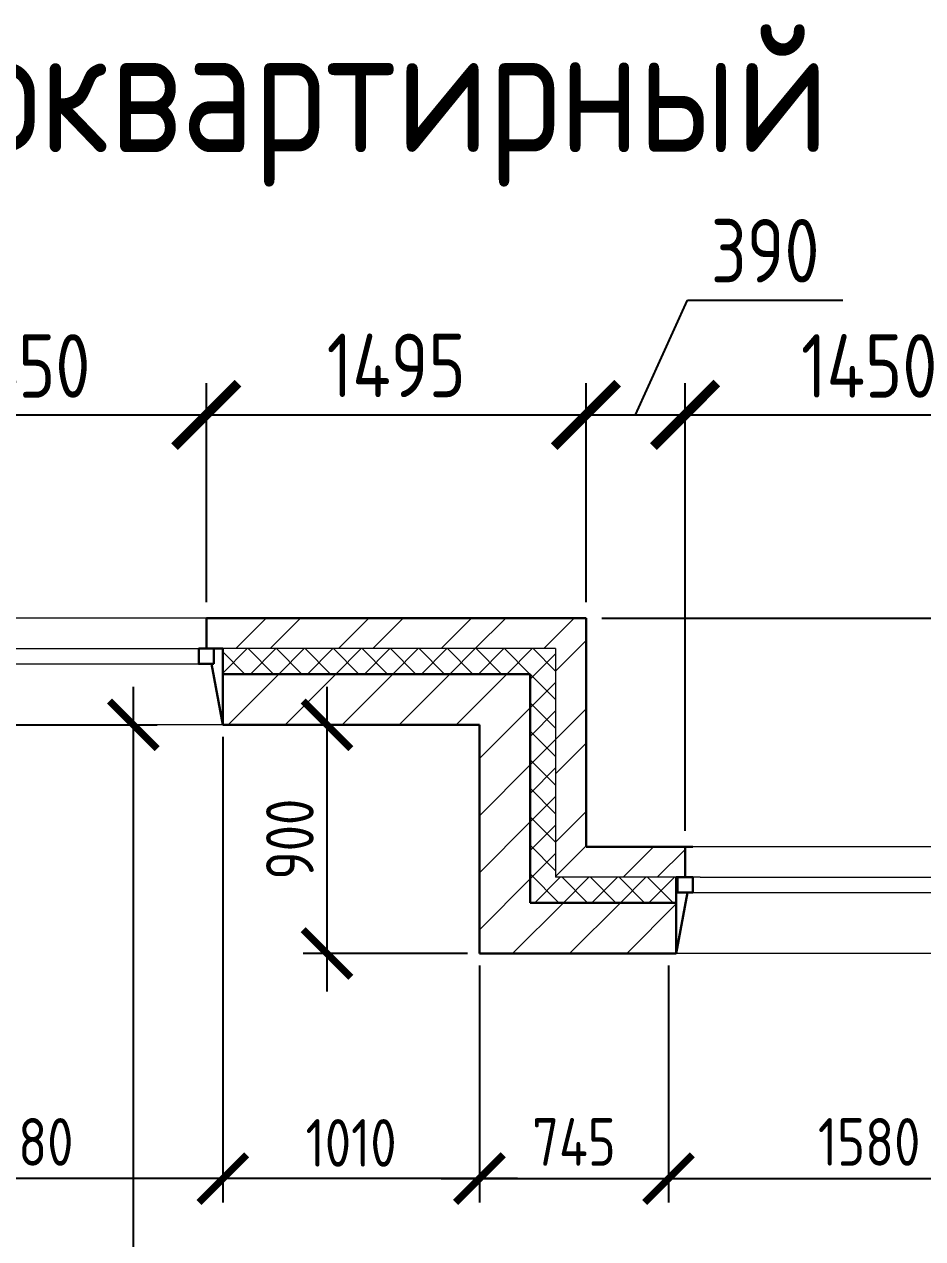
# Model space of a CAD drawing. Header units: millimetres. Extents: x -56498 to 234605, y -296269 to -29969.
# Drawn here: x 86790 to 90328, y -35508 to -30728 of the extents above; entities that cross this region are included whole.
import ezdxf
from ezdxf.enums import TextEntityAlignment as Align

# ---------------------------------------------------------------- set-up
doc = ezdxf.new("R2010")
doc.units = ezdxf.units.MM
doc.header["$LTSCALE"] = 100
doc.header["$PDMODE"] = 35
for name, color, linetype, lineweight in [('0.3', 7, 'Continuous', 30), ('Примітки 0.09', 200, 'Continuous', 9), ('Розміри 0.09', 5, 'Continuous', 9), ('Тонкі 0.18', 142, 'Continuous', 18), ('Штрихування 0.09', 253, 'Continuous', 9)]:
    doc.layers.add(name, color=color, linetype=linetype, lineweight=lineweight)
doc.styles.add('GOST 2.304', font='CS_Gost2304.shx')
doc.styles.add('SPDS', font='SPDS.shx', dxfattribs={"width": 0.9})
doc.dimstyles.new('SPDS', dxfattribs={"dimscale": 100, "dimtxt": 2.5, "dimasz": 2.5, "dimexe": 1.25, "dimexo": 0.625, "dimtad": 1, "dimrnd": 0.001, "dimtxsty": 'GOST 2.304', "dimblk": 'ARCHTICK', "dimcen": 2.5, "dimdle": 2, "dimadec": 0, "dimazin": 2, "dimtfac": 0.75, "dimtmove": 1, "dimatfit": 3, "dimfxl": 0, "dimtolj": 1, "dimarcsym": 0})

# ---------------------------------------------------------------- blocks, each defined once
blk = doc.blocks.new('_ArchTick')
at = {"color": 0, "linetype": 'ByBlock', "const_width": 0.15}
blk.add_lwpolyline([(-0.5, -0.5), (0.5, 0.5)], dxfattribs=at)
blk = doc.blocks.new('*D965')
at = {"layer": 'Defpoints', "color": 0, "transparency": 16777216}
for p in [(89002.3, -32265.4), (87507.3, -33065.4), (89002.3, -33065.4)]:
    blk.add_point(p, dxfattribs=at)
at = {"layer": 'Розміри 0.09', "color": 0, "lineweight": -2, "transparency": 16777216}
for p, q in [((87507.3, -33002.9), (87507.3, -32140.4)), ((89002.3, -33002.9), (89002.3, -32140.4)), ((87307.3, -32265.4), (89202.3, -32265.4))]:
    blk.add_line(p, q, dxfattribs=at)
at = {"layer": 'Розміри 0.09', "color": 0, "lineweight": -2, "transparency": 16777216, "xscale": 250, "yscale": 250, "zscale": 250, "rotation": 180}
blk.add_blockref('_ArchTick', (87507.3, -32265.4), dxfattribs=at)
at = {"layer": 'Розміри 0.09', "color": 0, "lineweight": -2, "transparency": 16777216, "xscale": 250, "yscale": 250, "zscale": 250}
blk.add_blockref('_ArchTick', (89002.3, -32265.4), dxfattribs=at)
at = {"layer": 'Розміри 0.09', "color": 0, "transparency": 16777216, "insert": (88254.8, -32070.7), "char_height": 250, "attachment_point": 5, "style": 'GOST 2.304'}
blk.add_mtext('\\A1;1495', dxfattribs=at)
blk = doc.blocks.new('*D920')
at = {"layer": 'Defpoints', "color": 0, "transparency": 16777216}
for p in [(87507.3, -32265.4), (86057.3, -33065.4), (87507.3, -33065.4)]:
    blk.add_point(p, dxfattribs=at)
at = {"layer": 'Розміри 0.09', "color": 0, "lineweight": -2, "transparency": 16777216}
for p, q in [((86057.3, -33002.9), (86057.3, -32140.4)), ((87507.3, -33002.9), (87507.3, -32140.4)), ((85857.3, -32265.4), (87707.3, -32265.4))]:
    blk.add_line(p, q, dxfattribs=at)
at = {"layer": 'Розміри 0.09', "color": 0, "lineweight": -2, "transparency": 16777216, "xscale": 250, "yscale": 250, "zscale": 250, "rotation": 180}
blk.add_blockref('_ArchTick', (86057.3, -32265.4), dxfattribs=at)
at = {"layer": 'Розміри 0.09', "color": 0, "lineweight": -2, "transparency": 16777216, "xscale": 250, "yscale": 250, "zscale": 250}
blk.add_blockref('_ArchTick', (87507.3, -32265.4), dxfattribs=at)
at = {"layer": 'Розміри 0.09', "color": 0, "transparency": 16777216, "insert": (86782.3, -32072.8), "char_height": 250, "attachment_point": 5, "style": 'GOST 2.304'}
blk.add_mtext('\\A1;1450', dxfattribs=at)
blk = doc.blocks.new('*D942')
at = {"layer": 'Defpoints', "color": 0, "transparency": 16777216}
for p in [(89002.3, -33065.4), (98341.3, -33065.4), (96502.3, -33965.4)]:
    blk.add_point(p, dxfattribs=at)
at = {"layer": 'Розміри 0.09', "color": 0, "lineweight": -2, "transparency": 16777216}
for p, q in [((98341.3, -34165.4), (98341.3, -32865.4)), ((89064.8, -33065.4), (98466.3, -33065.4)), ((96564.8, -33965.4), (98466.3, -33965.4))]:
    blk.add_line(p, q, dxfattribs=at)
at = {"layer": 'Розміри 0.09', "color": 0, "lineweight": -2, "transparency": 16777216, "xscale": 250, "yscale": 250, "zscale": 250}
for p, rotation in [((98341.3, -33065.4), 90), ((98341.3, -33965.4), 270)]:
    blk.add_blockref('_ArchTick', p, dxfattribs=dict(at, rotation=rotation))
at = {"layer": 'Розміри 0.09', "color": 0, "transparency": 16777216, "insert": (98146.6, -33515.4), "char_height": 250, "attachment_point": 5, "rotation": 90, "style": 'GOST 2.304'}
blk.add_mtext('\\A1;900', dxfattribs=at)
blk = doc.blocks.new('*D915')
at = {"layer": 'Defpoints', "color": 0, "transparency": 16777216}
for p in [(90842.3, -32265.4), (89392.3, -33965.4), (90842.3, -33965.4)]:
    blk.add_point(p, dxfattribs=at)
at = {"layer": 'Розміри 0.09', "color": 0, "lineweight": -2, "transparency": 16777216}
for p, q in [((89392.3, -33902.9), (89392.3, -32140.4)), ((90842.3, -33902.9), (90842.3, -32140.4)), ((89192.3, -32265.4), (91042.3, -32265.4))]:
    blk.add_line(p, q, dxfattribs=at)
at = {"layer": 'Розміри 0.09', "color": 0, "lineweight": -2, "transparency": 16777216, "xscale": 250, "yscale": 250, "zscale": 250, "rotation": 180}
blk.add_blockref('_ArchTick', (89392.3, -32265.4), dxfattribs=at)
at = {"layer": 'Розміри 0.09', "color": 0, "lineweight": -2, "transparency": 16777216, "xscale": 250, "yscale": 250, "zscale": 250}
blk.add_blockref('_ArchTick', (90842.3, -32265.4), dxfattribs=at)
at = {"layer": 'Розміри 0.09', "color": 0, "transparency": 16777216, "insert": (90117.3, -32072.8), "char_height": 250, "attachment_point": 5, "style": 'GOST 2.304'}
blk.add_mtext('\\A1;1450', dxfattribs=at)
blk = doc.blocks.new('*D916')
at = {"layer": 'Defpoints', "color": 0, "transparency": 16777216}
for p in [(89392.3, -32265.4), (89002.3, -33065.4), (89392.3, -33965.4)]:
    blk.add_point(p, dxfattribs=at)
at = {"layer": 'Розміри 0.09', "color": 0, "lineweight": -2, "transparency": 16777216}
for p, q in [((89197.3, -32265.4), (89401.5, -31814.1)), ((89401.5, -31814.1), (90014, -31814.1)), ((89002.3, -33002.9), (89002.3, -32140.4)), ((89392.3, -33902.9), (89392.3, -32140.4)), ((88802.3, -32265.4), (89592.3, -32265.4))]:
    blk.add_line(p, q, dxfattribs=at)
at = {"layer": 'Розміри 0.09', "color": 0, "lineweight": -2, "transparency": 16777216, "xscale": 250, "yscale": 250, "zscale": 250, "rotation": 180}
blk.add_blockref('_ArchTick', (89002.3, -32265.4), dxfattribs=at)
at = {"layer": 'Розміри 0.09', "color": 0, "lineweight": -2, "transparency": 16777216, "xscale": 250, "yscale": 250, "zscale": 250}
blk.add_blockref('_ArchTick', (89392.3, -32265.4), dxfattribs=at)
at = {"layer": 'Розміри 0.09', "color": 0, "transparency": 16777216, "insert": (89707.7, -31619.3), "char_height": 250, "attachment_point": 5, "style": 'GOST 2.304'}
blk.add_mtext('\\A1;390', dxfattribs=at)
blk = doc.blocks.new('*D1216')
at = {"layer": 'Defpoints', "color": 0, "transparency": 16777216}
for p in [(87572.3, -33485.4), (88582.3, -34385.4), (87572.3, -35271.6)]:
    blk.add_point(p, dxfattribs=at)
at = {"layer": 'Розміри 0.09', "color": 0, "lineweight": -2, "transparency": 16777216}
for p, q in [((87572.3, -33532.3), (87572.3, -35365.4)), ((88582.3, -34432.3), (88582.3, -35365.4)), ((88732.3, -35271.6), (87422.3, -35271.6))]:
    blk.add_line(p, q, dxfattribs=at)
at = {"layer": 'Розміри 0.09', "color": 0, "lineweight": -2, "transparency": 16777216, "xscale": 187.5, "yscale": 187.5, "zscale": 187.5, "rotation": 180}
blk.add_blockref('_ArchTick', (87572.3, -35271.6), dxfattribs=at)
at = {"layer": 'Розміри 0.09', "color": 0, "lineweight": -2, "transparency": 16777216, "xscale": 187.5, "yscale": 187.5, "zscale": 187.5}
blk.add_blockref('_ArchTick', (88582.3, -35271.6), dxfattribs=at)
at = {"layer": 'Розміри 0.09', "color": 0, "transparency": 16777216, "insert": (88077.3, -35131), "char_height": 187.5, "attachment_point": 5, "style": 'GOST 2.304'}
blk.add_mtext('\\A1;1010', dxfattribs=at)
blk = doc.blocks.new('*D1217')
at = {"layer": 'Defpoints', "color": 0, "transparency": 16777216}
for p in [(88582.3, -34385.4), (89327.3, -34385.4), (89327.3, -35271.6)]:
    blk.add_point(p, dxfattribs=at)
at = {"layer": 'Розміри 0.09', "color": 0, "lineweight": -2, "transparency": 16777216}
for p, q in [((88582.3, -34432.3), (88582.3, -35365.4)), ((89327.3, -34432.3), (89327.3, -35365.4)), ((88432.3, -35271.6), (89477.3, -35271.6))]:
    blk.add_line(p, q, dxfattribs=at)
at = {"layer": 'Розміри 0.09', "color": 0, "lineweight": -2, "transparency": 16777216, "xscale": 187.5, "yscale": 187.5, "zscale": 187.5, "rotation": 180}
blk.add_blockref('_ArchTick', (88582.3, -35271.6), dxfattribs=at)
at = {"layer": 'Розміри 0.09', "color": 0, "lineweight": -2, "transparency": 16777216, "xscale": 187.5, "yscale": 187.5, "zscale": 187.5}
blk.add_blockref('_ArchTick', (89327.3, -35271.6), dxfattribs=at)
at = {"layer": 'Розміри 0.09', "color": 0, "transparency": 16777216, "insert": (88954.8, -35127.1), "char_height": 187.5, "attachment_point": 5, "style": 'GOST 2.304'}
blk.add_mtext('\\A1;745', dxfattribs=at)
blk = doc.blocks.new('*D1218')
at = {"layer": 'Defpoints', "color": 0, "transparency": 16777216}
for p in [(89327.3, -34385.4), (90907.3, -34385.4), (90907.3, -35271.6)]:
    blk.add_point(p, dxfattribs=at)
at = {"layer": 'Розміри 0.09', "color": 0, "lineweight": -2, "transparency": 16777216}
for p, q in [((89327.3, -34432.3), (89327.3, -35365.4)), ((90907.3, -34432.3), (90907.3, -35365.4)), ((89177.3, -35271.6), (91057.3, -35271.6))]:
    blk.add_line(p, q, dxfattribs=at)
at = {"layer": 'Розміри 0.09', "color": 0, "lineweight": -2, "transparency": 16777216, "xscale": 187.5, "yscale": 187.5, "zscale": 187.5, "rotation": 180}
blk.add_blockref('_ArchTick', (89327.3, -35271.6), dxfattribs=at)
at = {"layer": 'Розміри 0.09', "color": 0, "lineweight": -2, "transparency": 16777216, "xscale": 187.5, "yscale": 187.5, "zscale": 187.5}
blk.add_blockref('_ArchTick', (90907.3, -35271.6), dxfattribs=at)
at = {"layer": 'Розміри 0.09', "color": 0, "transparency": 16777216, "insert": (90117.3, -35127.1), "char_height": 187.5, "attachment_point": 5, "style": 'GOST 2.304'}
blk.add_mtext('\\A1;1580', dxfattribs=at)
blk = doc.blocks.new('*D1221')
at = {"layer": 'Defpoints', "color": 0, "transparency": 16777216}
for p in [(85992.3, -33485.4), (87572.3, -33485.4), (85992.3, -35271.6)]:
    blk.add_point(p, dxfattribs=at)
at = {"layer": 'Розміри 0.09', "color": 0, "lineweight": -2, "transparency": 16777216}
for p, q in [((85992.3, -33532.3), (85992.3, -35365.4)), ((87572.3, -33532.3), (87572.3, -35365.4)), ((87722.3, -35271.6), (85842.3, -35271.6))]:
    blk.add_line(p, q, dxfattribs=at)
at = {"layer": 'Розміри 0.09', "color": 0, "lineweight": -2, "transparency": 16777216, "xscale": 187.5, "yscale": 187.5, "zscale": 187.5, "rotation": 180}
blk.add_blockref('_ArchTick', (85992.3, -35271.6), dxfattribs=at)
at = {"layer": 'Розміри 0.09', "color": 0, "lineweight": -2, "transparency": 16777216, "xscale": 187.5, "yscale": 187.5, "zscale": 187.5}
blk.add_blockref('_ArchTick', (87572.3, -35271.6), dxfattribs=at)
at = {"layer": 'Розміри 0.09', "color": 0, "transparency": 16777216, "insert": (86782.3, -35127.1), "char_height": 187.5, "attachment_point": 5, "style": 'GOST 2.304'}
blk.add_mtext('\\A1;1580', dxfattribs=at)
blk = doc.blocks.new('*D1223')
at = {"layer": 'Defpoints', "color": 0, "transparency": 16777216}
for p in [(88582.3, -33485.4), (87982.3, -34385.4), (88582.3, -34385.4)]:
    blk.add_point(p, dxfattribs=at)
at = {"layer": 'Розміри 0.09', "color": 0, "lineweight": -2, "transparency": 16777216}
for p, q in [((87982.3, -33335.4), (87982.3, -34535.4)), ((88535.4, -33485.4), (87888.5, -33485.4)), ((88535.4, -34385.4), (87888.5, -34385.4))]:
    blk.add_line(p, q, dxfattribs=at)
at = {"layer": 'Розміри 0.09', "color": 0, "lineweight": -2, "transparency": 16777216, "xscale": 187.5, "yscale": 187.5, "zscale": 187.5}
for p, rotation in [((87982.3, -33485.4), 90), ((87982.3, -34385.4), 270)]:
    blk.add_blockref('_ArchTick', p, dxfattribs=dict(at, rotation=rotation))
at = {"layer": 'Розміри 0.09', "color": 0, "transparency": 16777216, "insert": (87836.2, -33935.4), "char_height": 187.5, "attachment_point": 5, "rotation": 90, "style": 'GOST 2.304'}
blk.add_mtext('\\A1;900', dxfattribs=at)
blk = doc.blocks.new('*D1238')
at = {"layer": 'Defpoints', "color": 0, "transparency": 16777216}
for p in [(85992.3, -33485.4), (86019.7, -40285.4), (87219.7, -40285.4)]:
    blk.add_point(p, dxfattribs=at)
at = {"layer": 'Розміри 0.09', "color": 0, "lineweight": -2, "transparency": 16777216}
for p, q in [((87219.7, -33335.4), (87219.7, -40435.4)), ((86039.2, -33485.4), (87313.4, -33485.4)), ((86066.5, -40285.4), (87313.4, -40285.4))]:
    blk.add_line(p, q, dxfattribs=at)
at = {"layer": 'Розміри 0.09', "color": 0, "lineweight": -2, "transparency": 16777216, "xscale": 187.5, "yscale": 187.5, "zscale": 187.5}
for p, rotation in [((87219.7, -33485.4), 90), ((87219.7, -40285.4), 270)]:
    blk.add_blockref('_ArchTick', p, dxfattribs=dict(at, rotation=rotation))
at = {"layer": 'Розміри 0.09', "color": 0, "transparency": 16777216, "insert": (87073.6, -36885.4), "char_height": 187.5, "attachment_point": 5, "rotation": 90, "style": 'GOST 2.304'}
blk.add_mtext('\\A1;6800', dxfattribs=at)

msp = doc.modelspace()

# ---------------------------------------------------------------- hatches: boundary and pattern name
at = {"layer": 'Штрихування 0.09'}
h = msp.add_hatch(dxfattribs=at)
h.set_pattern_fill('ANSI32', color=256, scale=30, style=0)
h.set_pattern_definition([(45, (0, 59424.92), (-202.05576, 202.05576), []), (45, (134.7, 59424.92), (-202.05576, 202.05576), [])])
h.paths.add_polyline_path([(89002.29, -33065.435), (87507.29, -33065.435), (87507.29, -33185.435), (87537.29, -33185.435), (87572.29, -33185.435), (88882.29, -33185.435), (88882.29, -34085.435), (89392.29, -34085.435), (89392.29, -33965.435), (89002.29, -33965.435)])
h = msp.add_hatch(dxfattribs=at)
h.set_pattern_fill('ANSI37', color=256, scale=25, style=0)
h.set_pattern_definition([(45, (0, 59424.92), (-56.1266, 56.1266), []), (135, (0, 59424.92), (-56.1266, -56.1266), [])])
h.paths.add_polyline_path([(88882.29, -33185.435), (87572.29, -33185.435), (87572.29, -33285.435), (88782.29, -33285.435), (88782.29, -34185.435), (89357.247, -34185.435), (89357.247, -34085.435), (88882.29, -34085.435)])
h = msp.add_hatch(dxfattribs=at)
h.set_pattern_fill('ANSI31', color=256, scale=50, style=0)
h.set_pattern_definition([(45, (0, 59424.92), (-112.2532, 112.2532), [])])
h.paths.add_polyline_path([(88782.29, -33285.435), (87572.29, -33285.435), (87572.29, -33485.435), (88582.29, -33485.435), (88582.29, -34385.435), (89357.247, -34385.435), (89357.247, -34185.435), (88782.29, -34185.435)])

# ---------------------------------------------------------------- linework, layer by layer
at = {"layer": '0.3'}
for p, q in [((89002.29, -33065.435), (87507.29, -33065.435)), ((87507.29, -33065.435), (87507.29, -33185.435)), ((89002.29, -33065.435), (89002.29, -33965.435)), ((87572.29, -33185.435), (87507.29, -33185.435)), ((87572.29, -33485.435), (87572.29, -33185.435)), ((87527.29, -33245.435), (87572.29, -33485.435)), ((88782.29, -33285.435), (87572.29, -33285.435)), ((88782.29, -33285.435), (88782.29, -34185.435)), ((88582.29, -33485.435), (87572.29, -33485.435)), ((88582.29, -33485.435), (88582.29, -34385.435)), ((89422.29, -33965.435), (89002.29, -33965.435)), ((89392.29, -33965.435), (89392.29, -34085.435)), ((89357.247, -34385.435), (89357.247, -34085.435)), ((89357.247, -34085.435), (89392.29, -34085.435)), ((89402.247, -34145.435), (89357.247, -34385.435)), ((89357.29, -34185.435), (88782.29, -34185.435)), ((89357.29, -34385.435), (88582.29, -34385.435))]:
    msp.add_line(p, q, dxfattribs=at)
for points in [[(87537.29, -33245.435), (87537.29, -33185.435), (87477.29, -33185.435), (87477.29, -33245.435)], [(89362.29, -34145.435), (89362.29, -34085.435), (89422.29, -34085.435), (89422.29, -34145.435)]]:
    msp.add_lwpolyline(points, close=True, dxfattribs=at)
at = {"layer": 'Тонкі 0.18'}
for p, q in [((87507.29, -33065.435), (86057.29, -33065.435)), ((86087.29, -33185.435), (87477.29, -33185.435)), ((88882.29, -33185.435), (87572.29, -33185.435)), ((88882.29, -33185.435), (88882.29, -34085.435)), ((86087.29, -33245.435), (87477.29, -33245.435)), ((87572.29, -33485.435), (85992.29, -33485.435)), ((90842.29, -33965.435), (89392.29, -33965.435)), ((89452.29, -34085.435), (88882.29, -34085.435)), ((89452.259, -34085.435), (90812.259, -34085.435)), ((89422.303, -34145.435), (90812.259, -34145.435)), ((90907.259, -34385.435), (89357.259, -34385.435))]:
    msp.add_line(p, q, dxfattribs=at)

# ---------------------------------------------------------------- texts
at = {"layer": 'Примітки 0.09', "style": 'SPDS'}
msp.add_text('План на отм. 0.000. Поквартирный', height=500, dxfattribs=at).set_placement((85480.507, -31231.318), align=Align.CENTER)

# ---------------------------------------------------------------- dimensions: what is measured, and where the dimension line sits
at = {"layer": 'Розміри 0.09'}
dim = msp.add_linear_dim(base=(89392.29, -32265.435), p1=(89002.29, -33065.435), p2=(89392.29, -33965.435), angle=180, text='390', dimstyle='SPDS', override={"dimlfac": 1, "dimtxsty": 'GOST 2.304', "dimblk1": 'ArchTick', "dimblk2": 'ArchTick', "dimsah": 1, "dimtolj": 1}, dxfattribs=at)
dim.commit()
dim.dimension.update_dxf_attribs({"geometry": '*D916', "text_midpoint": (89463.977, -31814.062), "dimtype": 160})
for base, p1, p2, angle, override, picture, middle in [((87507.29, -32265.435), (86057.29, -33065.435), (87507.29, -33065.435), 180, {"dimlfac": 1, "dimtxsty": 'GOST 2.304', "dimblk1": 'ArchTick', "dimblk2": 'ArchTick', "dimsah": 1, "dimtolj": 1}, '*D920', (86782.29, -32072.757)), ((89002.29, -32265.435), (87507.29, -33065.435), (89002.29, -33065.435), 180, {"dimlfac": 1, "dimtxsty": 'GOST 2.304', "dimblk1": 'ArchTick', "dimblk2": 'ArchTick', "dimsah": 1, "dimtolj": 1}, '*D965', (88254.79, -32070.701)), ((90842.29, -32265.435), (89392.29, -33965.435), (90842.29, -33965.435), 180, {"dimlfac": 1, "dimtxsty": 'GOST 2.304', "dimblk1": 'ArchTick', "dimblk2": 'ArchTick', "dimsah": 1, "dimtolj": 1}, '*D915', (90117.29, -32072.757)), ((98341.29, -33065.435), (96502.29, -33965.435), (89002.29, -33065.435), 90, {"dimlfac": 1, "dimtxsty": 'GOST 2.304', "dimblk1": 'ArchTick', "dimblk2": 'ArchTick', "dimsah": 1, "dimtolj": 1}, '*D942', (98146.556, -33515.435)), ((87219.66, -40285.435), (85992.29, -33485.435), (86019.66, -40285.435), 90, {"dimscale": 75, "dimlfac": 1, "dimtxsty": 'GOST 2.304', "dimblk1": 'ArchTick', "dimblk2": 'ArchTick', "dimsah": 1, "dimtolj": 1}, '*D1238', (87073.609, -36885.435)), ((87982.29, -34385.435), (88582.29, -33485.435), (88582.29, -34385.435), 90, {"dimscale": 75, "dimlfac": 1, "dimtxsty": 'GOST 2.304', "dimblk1": 'ArchTick', "dimblk2": 'ArchTick', "dimsah": 1, "dimtolj": 1}, '*D1223', (87836.24, -33935.435)), ((85992.29, -35271.627), (87572.29, -33485.435), (85992.29, -33485.435), 180, {"dimscale": 75, "dimlfac": 1, "dimtxsty": 'GOST 2.304', "dimblk1": 'ArchTick', "dimblk2": 'ArchTick', "dimsah": 1, "dimtolj": 1}, '*D1221', (86782.29, -35127.119)), ((87572.29, -35271.627), (88582.29, -34385.435), (87572.29, -33485.435), 180, {"dimscale": 75, "dimlfac": 1, "dimtxsty": 'GOST 2.304', "dimblk1": 'ArchTick', "dimblk2": 'ArchTick', "dimsah": 1, "dimtolj": 1}, '*D1216', (88077.29, -35131.002)), ((89327.29, -35271.627), (88582.29, -34385.435), (89327.29, -34385.435), 180, {"dimscale": 75, "dimlfac": 1, "dimtxsty": 'GOST 2.304', "dimblk1": 'ArchTick', "dimblk2": 'ArchTick', "dimsah": 1, "dimtolj": 1}, '*D1217', (88954.79, -35127.119)), ((90907.29, -35271.627), (89327.29, -34385.435), (90907.29, -34385.435), 180, {"dimscale": 75, "dimlfac": 1, "dimtxsty": 'GOST 2.304', "dimblk1": 'ArchTick', "dimblk2": 'ArchTick', "dimsah": 1, "dimtolj": 1}, '*D1218', (90117.29, -35127.119))]:
    dim = msp.add_linear_dim(base=base, p1=p1, p2=p2, angle=angle, dimstyle='SPDS', override=override, dxfattribs=at)
    dim.commit()
    dim.dimension.update_dxf_attribs({"geometry": picture, "text_midpoint": middle})

doc.saveas('drawing.dxf')
